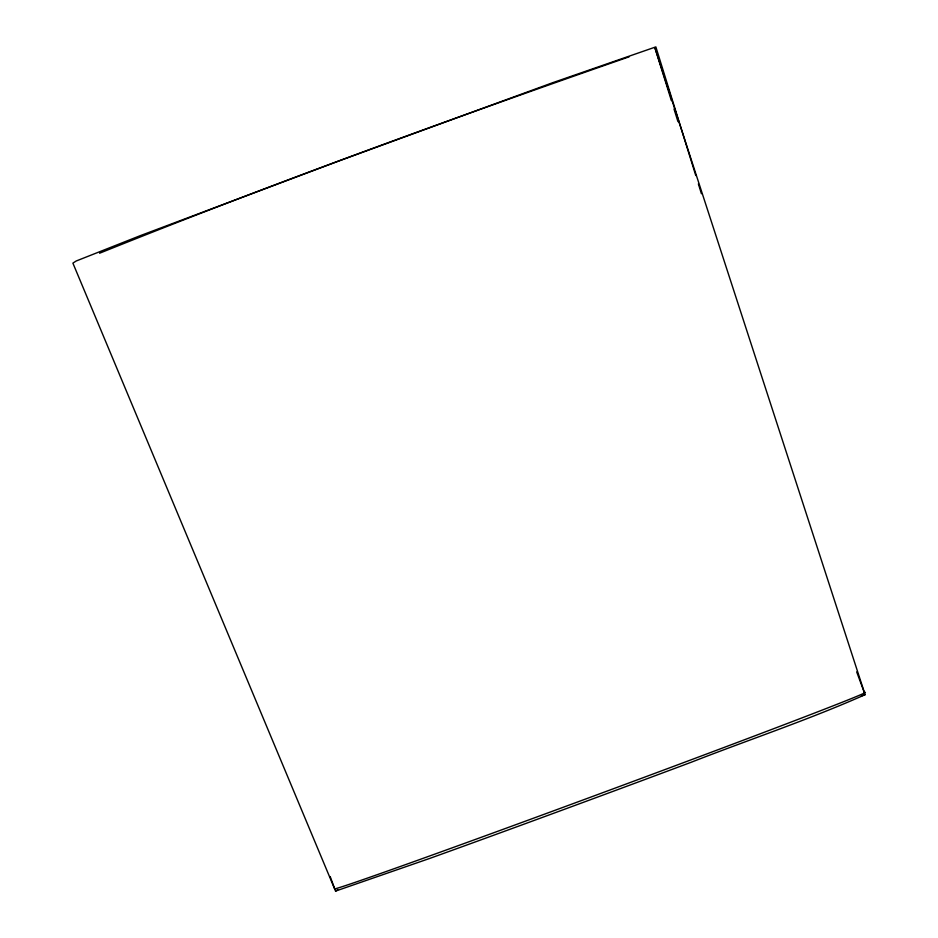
<?xml version="1.0" encoding="UTF-8"?>
<svg xmlns="http://www.w3.org/2000/svg" width="938" height="938" viewBox="0 0 938 938"><rect width="100%" height="100%" fill="white"/><g stroke="black" fill="none" stroke-linecap="round" stroke-linejoin="round"><path stroke-width="1.41" d="M99.592 253.225C274.119 183.027 451.413 118.68 629.152 56.808M695.773 175.535L655.861 46.9L552.376 82.814L338.759 161.019L140.149 235.708L76.189 260.999L72.894 263.132L335.558 891.1L337.727 889.693M671.397 100.647L654.83 47.568L865.106 694.683C808.415 719.88 749.157 739.566 691.341 762.207A283.393 2.966 -20.3 0 1 429.557 858.481L335.558 891.1M861.354 695.867L865.106 694.683M856.687 671.913L864.308 692.502A283.393 2.966 -20.3 0 1 622.797 785.258A283.393 2.966 -20.3 0 1 334.749 888.919L330.176 876.561M674.012 109.019L677.94 121.6M698.376 183.918L701.413 193.709"/></g></svg>
